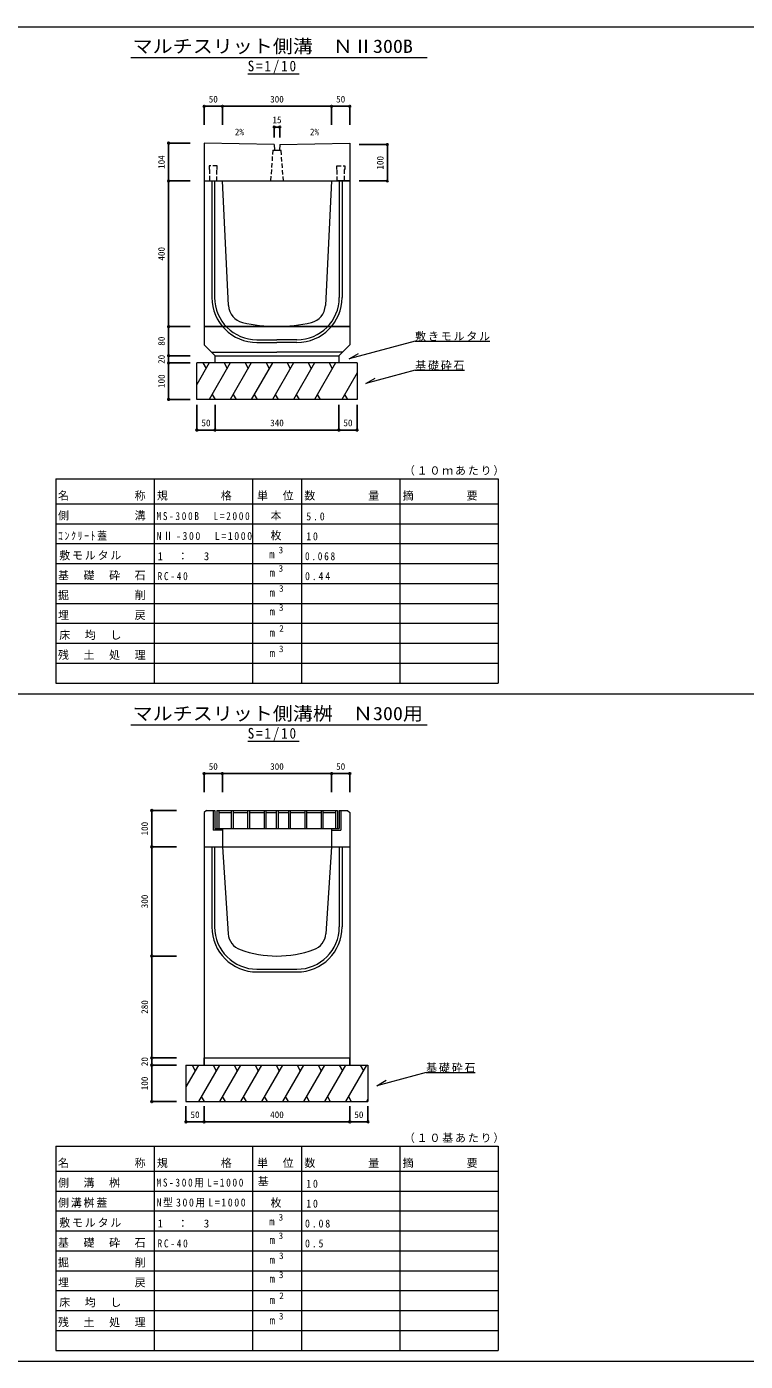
# Model space of a CAD drawing. Units: millimetres at full size, sheet at 1:10. Extents: x -4091 to 3909, y -1823 to 1843.
# Drawn here: x -779 to 1195, y -1823 to 1843 of the extents above; entities that cross this region are included whole.
import ezdxf
from ezdxf.enums import TextEntityAlignment as Align

# ---------------------------------------------------------------- set-up
doc = ezdxf.new("R2010")
doc.units = ezdxf.units.MM
doc.header["$LTSCALE"] = 10
doc.header["$PDMODE"] = 32
doc.header["$PDSIZE"] = 5
doc.linetypes.add('DASHED1', pattern=[1.8, 1.2, -0.6])
doc.layers.add('0-0_通り芯', color=7, linetype='Continuous', lineweight=18)
doc.layers.add('0-1_躯体', color=4, linetype='Continuous')
doc.styles.add('ＭＳ ゴシック', font='')
doc.styles.get('ＭＳ ゴシック').set_extended_font_data('MS Gothic')

msp = doc.modelspace()

# ---------------------------------------------------------------- linework, layer by layer
at = {"layer": '0-0_通り芯', "color": 2}
for p, q in [((-1446.69, 1843.21), (3908.85, 1843.21)), ((-266.15, -310.02), (-266.15, -364.52)), ((-261.65, -310.02), (-261.65, -360.02)), ((-256.28, -310.02), (-256.28, -360.02)), ((-256.28, -310.02), (74.72, -310.02)), ((-251.28, -310.02), (-251.28, -360.02)), ((-251.28, -316.02), (-216.53, -316.02)), ((-216.53, -310.02), (-216.53, -360.02)), ((-211.53, -310.02), (-211.53, -360.02)), ((-211.53, -316.02), (-171.78, -316.02)), ((-171.78, -310.02), (-171.78, -360.02)), ((-166.78, -310.02), (-166.78, -360.02)), ((-166.78, -316.02), (-126.78, -316.02)), ((-126.78, -310.02), (-126.78, -360.02)), ((-121.78, -310.02), (-121.78, -360.02)), ((-121.78, -316.02), (-93.28, -316.02)), ((-93.28, -310.02), (-93.28, -360.02)), ((-88.28, -310.02), (-88.28, -360.02)), ((-88.28, -316.02), (-59.78, -316.02)), ((-59.78, -310.02), (-59.78, -360.02)), ((-54.78, -310.02), (-54.78, -360.02)), ((-54.78, -316.02), (-14.78, -316.02)), ((-14.78, -310.02), (-14.78, -360.02)), ((-9.78, -310.02), (-9.78, -360.02)), ((-9.78, -316.02), (29.97, -316.02)), ((29.97, -310.02), (29.97, -360.02)), ((34.97, -310.02), (34.97, -360.02)), ((34.97, -316.02), (69.72, -316.02)), ((69.72, -310.02), (69.72, -360.02)), ((74.72, -310.02), (74.72, -360.02)), ((79.35, -310.02), (79.35, -360.02)), ((83.85, -310.02), (83.85, -364.52)), ((-241.15, -364.52), (-266.15, -364.52)), ((-261.65, -360.02), (79.35, -360.02)), ((-241.15, -360.02), (-241.15, -366.02)), ((-241.15, -364.52), (-241.15, -410.02)), ((58.85, -360.02), (58.85, -366.02)), ((58.85, -364.52), (83.85, -364.52)), ((58.85, -364.52), (58.85, -410.02)), ((-4091.15, -1823.46), (3908.85, -1823.46))]:
    msp.add_line(p, q, dxfattribs=at)
at = {"layer": '0-0_通り芯'}
for p, q in [((-492.98, 1758.21), (321.01, 1758.21)), ((-171.59, 1713.49), (-30.62, 1713.49)), ((288.62, 979.09), (107.11, 930.46)), ((288.62, 979.09), (493.62, 979.09)), ((-277.1, 919.31), (-311.15, 860.34)), ((-311.15, 819.31), (-311.15, 919.31)), ((128.85, 919.31), (-311.15, 919.31)), ((-294.41, 919.31), (-285.76, 904.33)), ((-219.37, 919.31), (-277.1, 819.31)), ((-261.15, 919.31), (-261.15, 939.31)), ((-236.67, 919.31), (-228.02, 904.33)), ((-161.63, 919.31), (-219.37, 819.31)), ((-178.94, 919.31), (-170.29, 904.33)), ((-103.9, 919.31), (-161.63, 819.31)), ((-121.2, 919.31), (-112.55, 904.33)), ((-46.16, 919.31), (-103.9, 819.31)), ((-63.47, 919.31), (-54.82, 904.33)), ((11.57, 919.31), (-46.16, 819.31)), ((-5.73, 919.31), (2.92, 904.33)), ((69.31, 919.31), (11.57, 819.31)), ((52, 919.31), (60.65, 904.33)), ((78.85, 939.31), (78.85, 919.31)), ((107.11, 930.46), (133.09, 945.46)), ((128.85, 919.31), (128.85, 819.31)), ((128.85, 892.47), (86.61, 819.31)), ((288.62, 899.29), (423.62, 899.29)), ((128.85, 819.31), (-311.15, 819.31)), ((-269.18, 833.03), (-261.26, 819.31)), ((-211.45, 833.03), (-203.53, 819.31)), ((-153.71, 833.03), (-145.79, 819.31)), ((-95.98, 833.03), (-88.06, 819.31)), ((-38.24, 833.03), (-30.32, 819.31)), ((19.49, 833.03), (27.41, 819.31)), ((94.53, 833.03), (102.45, 819.31)), ((-698.65, 600.76), (516.35, 600.76)), ((-698.65, 600.76), (-698.65, 477.64)), ((-428.65, 600.76), (-428.65, 477.64)), ((-158.65, 600.76), (-158.65, 477.64)), ((-23.65, 600.76), (-23.65, 477.64)), ((246.35, 600.76), (246.35, 477.64)), ((516.35, 600.76), (516.35, 477.64)), ((-698.65, 532.36), (516.35, 532.36)), ((-698.65, 477.64), (516.35, 477.64)), ((-698.65, 477.64), (-698.65, 39.88)), ((-428.65, 477.64), (-428.65, 39.88)), ((-158.65, 477.64), (-158.65, 39.88)), ((-23.65, 477.64), (-23.65, 39.88)), ((246.35, 477.64), (246.35, 39.88)), ((516.35, 477.64), (516.35, 39.88)), ((-698.65, 422.92), (516.35, 422.92)), ((-698.65, 368.2), (516.35, 368.2)), ((-698.65, 313.48), (516.35, 313.48)), ((-698.65, 258.76), (516.35, 258.76)), ((-698.65, 204.04), (516.35, 204.04)), ((-698.65, 149.32), (516.35, 149.32)), ((-698.65, 94.6), (516.35, 94.6)), ((-698.65, 39.88), (516.35, 39.88)), ((-613.15, 39.88), (295.85, 39.88)), ((-492.98, -75.12), (321.01, -75.12)), ((-171.59, -119.84), (-30.62, -119.84)), ((-341.15, -1010.02), (158.85, -1010.02)), ((-307.1, -1010.02), (-341.15, -1069)), ((-341.15, -1010.02), (-341.15, -1110.02)), ((-324.41, -1010.02), (-315.76, -1025.01)), ((-249.37, -1010.02), (-307.1, -1110.02)), ((-266.67, -1010.02), (-258.02, -1025.01)), ((-191.63, -1010.02), (-249.37, -1110.02)), ((-208.94, -1010.02), (-200.29, -1025.01)), ((-133.9, -1010.02), (-191.63, -1110.02)), ((-151.2, -1010.02), (-142.55, -1025.01)), ((-76.16, -1010.02), (-133.9, -1110.02)), ((-93.47, -1010.02), (-84.82, -1025.01)), ((-18.43, -1010.02), (-76.16, -1110.02)), ((-35.73, -1010.02), (-27.08, -1025.01)), ((39.31, -1010.02), (-18.43, -1110.02)), ((22, -1010.02), (30.65, -1025.01)), ((97.04, -1010.02), (39.31, -1110.02)), ((79.74, -1010.02), (88.39, -1025.01)), ((154.78, -1010.02), (97.04, -1110.02)), ((137.47, -1010.02), (146.12, -1025.01)), ((158.85, -1010.02), (158.85, -1110.02)), ((318.62, -1030.05), (182.74, -1066.46)), ((182.74, -1066.46), (208.72, -1051.46)), ((318.62, -1030.05), (453.62, -1030.05)), ((-299.18, -1096.3), (-291.26, -1110.02)), ((-241.45, -1096.3), (-233.53, -1110.02)), ((-183.71, -1096.3), (-175.79, -1110.02)), ((-125.98, -1096.3), (-118.06, -1110.02)), ((-68.24, -1096.3), (-60.32, -1110.02)), ((-10.51, -1096.3), (-2.59, -1110.02)), ((47.23, -1096.3), (55.15, -1110.02)), ((104.96, -1096.3), (112.88, -1110.02)), ((-341.15, -1110.02), (158.85, -1110.02)), ((158.85, -1102.97), (154.78, -1110.02)), ((-698.65, -1232.58), (516.35, -1232.58)), ((-698.65, -1232.58), (-698.65, -1355.69)), ((-428.65, -1232.58), (-428.65, -1355.69)), ((-158.65, -1232.58), (-158.65, -1355.69)), ((-23.65, -1232.58), (-23.65, -1355.69)), ((246.35, -1232.58), (246.35, -1355.69)), ((516.35, -1232.58), (516.35, -1355.69)), ((-698.65, -1300.98), (516.35, -1300.98)), ((-698.65, -1355.69), (516.35, -1355.69)), ((-698.65, -1355.69), (-698.65, -1793.45)), ((-428.65, -1355.69), (-428.65, -1793.45)), ((-158.65, -1355.69), (-158.65, -1793.45)), ((-23.65, -1355.69), (-23.65, -1793.45)), ((246.35, -1355.69), (246.35, -1793.45)), ((516.35, -1355.69), (516.35, -1793.45)), ((-698.65, -1410.41), (516.35, -1410.41)), ((-698.65, -1465.13), (516.35, -1465.13)), ((-698.65, -1519.85), (516.35, -1519.85)), ((-698.65, -1574.57), (516.35, -1574.57)), ((-698.65, -1629.29), (516.35, -1629.29)), ((-698.65, -1684.01), (516.35, -1684.01)), ((-698.65, -1738.73), (516.35, -1738.73)), ((-698.65, -1793.45), (516.35, -1793.45)), ((-613.15, -1793.46), (295.85, -1793.46))]:
    msp.add_line(p, q, dxfattribs=at)
at = {"layer": '0-0_通り芯', "color": 3}
for p, q in [((-98.65, 1519.31), (-291.15, 1523.31)), ((-291.15, 1523.31), (-291.15, 1419.31)), ((-98.65, 1519.31), (-97.65, 1504.31)), ((-97.65, 1504.31), (-84.65, 1504.31)), ((-83.65, 1519.31), (-84.65, 1504.31)), ((-83.65, 1519.31), (108.85, 1523.31)), ((108.85, 1523.31), (108.85, 1419.31)), ((-291.15, 1419.31), (-291.15, 969.31)), ((-291.15, 1419.31), (-276.15, 1419.31)), ((-291.15, 1419.31), (-278.04, 1419.31)), ((-291.15, 1419.31), (-276.15, 1419.31)), ((-291.15, 1419.31), (-241.15, 1419.31)), ((-291.15, 1419.31), (108.85, 1419.31)), ((-276.15, 1419.31), (-241.15, 1419.31)), ((-269.95, 1419.31), (-269.95, 1099.31)), ((-262.35, 1419.31), (-262.35, 1099.31)), ((-224.03, 1076.78), (-241.15, 1419.31)), ((58.85, 1419.31), (41.72, 1076.78)), ((58.85, 1419.31), (73.85, 1419.31)), ((58.85, 1419.31), (108.85, 1419.31)), ((108.85, 1419.31), (73.85, 1419.31)), ((80.05, 1419.31), (80.05, 1099.31)), ((87.65, 1419.31), (87.65, 1099.31)), ((93.85, 1419.31), (108.85, 1419.31)), ((93.85, 1419.31), (108.85, 1419.31)), ((95.74, 1419.31), (108.85, 1419.31)), ((108.85, 1419.31), (108.85, 969.31)), ((-291.15, 969.31), (-261.15, 939.31)), ((-146.15, 983.11), (-91.15, 983.11)), ((-146.15, 975.51), (-91.15, 975.51)), ((-36.15, 983.11), (-91.15, 983.11)), ((-36.15, 975.51), (-91.15, 975.51)), ((78.85, 939.31), (108.85, 969.31)), ((-271.15, 949.31), (-91.15, 949.31)), ((-261.15, 939.31), (78.85, 939.31)), ((-261.15, 939.31), (78.85, 939.31)), ((88.85, 949.31), (-91.15, 949.31)), ((-285.15, -310.02), (-291.15, -316.02)), ((-285.15, -310.02), (-261.65, -310.02)), ((79.35, -310.02), (102.85, -310.02)), ((102.85, -310.02), (108.85, -316.02)), ((108.85, -316.02), (108.85, -410.02)), ((-291.15, -410.02), (-291.15, -990.02)), ((-276.15, -410.02), (-256.15, -410.02)), ((-269.95, -410.02), (-269.95, -630.02)), ((-262.35, -410.02), (-262.35, -630.02)), ((-241.15, -410.02), (-225.23, -648.75)), ((58.85, -410.02), (42.94, -648.75)), ((80.05, -410.02), (80.05, -630.02)), ((87.65, -410.02), (87.65, -630.02)), ((108.85, -410.02), (108.85, -990.02)), ((-146.15, -746.22), (-36.15, -746.22)), ((-146.15, -753.82), (-36.15, -753.82)), ((-291.15, -990.02), (108.85, -990.02))]:
    msp.add_line(p, q, dxfattribs=at)
at = {"layer": '0-0_通り芯', "color": 3, "linetype": 'DASHED1'}
for p, q in [((-102.65, 1504.31), (-108.65, 1419.31)), ((-102.65, 1504.31), (-97.65, 1504.31)), ((-84.65, 1504.31), (-79.65, 1504.31)), ((-73.65, 1419.31), (-79.65, 1504.31)), ((-241.15, -364.52), (-241.15, -410.02)), ((58.85, -364.52), (58.85, -410.02))]:
    msp.add_line(p, q, dxfattribs=at)
at = {"layer": '0-0_通り芯', "color": 4}
msp.add_line((-4091.15, 9.88), (3908.85, 9.88), dxfattribs=at)
at = {"layer": '0-0_通り芯', "color": 3, "linetype": 'DASHED1'}
for points in [[(-277.15, 1461.31), (-277.15, 1451.31), (-276.15, 1451.31), (-276.15, 1419.31), (-256.15, 1419.31), (-256.15, 1451.31), (-255.15, 1451.31), (-255.15, 1461.31)], [(94.85, 1461.31), (94.85, 1451.31), (93.85, 1451.31), (93.85, 1419.31), (73.85, 1419.31), (73.85, 1451.31), (72.85, 1451.31), (72.85, 1461.31)]]:
    msp.add_lwpolyline(points, close=True, dxfattribs=at)
at = {"layer": '0-0_通り芯'}
msp.add_lwpolyline([(288.62, 899.29), (152.74, 862.88), (178.72, 877.88)], dxfattribs=at)
at = {"layer": '0-0_通り芯', "color": 3}
msp.add_lwpolyline([(-291.15, -316.02), (-291.15, -410.02), (108.85, -410.02)], dxfattribs=at)
for centre, radius, start, end in [((-146.15, 1099.31), 123.8, 180, 270), ((-146.15, 1099.31), 116.2, 180, 270), ((-174.09, 1079.27), 50, 182.86, 256.29), ((-36.15, 1099.31), 123.8, 270, 0), ((-36.15, 1099.31), 116.2, 270, 0), ((-8.22, 1079.27), 50, 283.71, 357.14), ((-91.15, 1419.31), 400, 256.29, 283.71), ((-146.15, -630.02), 123.8, 180, 270), ((-146.15, -630.02), 116.2, 180, 270), ((-175.34, -645.42), 50, 183.81, 250.32), ((-36.15, -630.02), 116.2, 270, 0), ((-36.15, -630.02), 123.8, 270, 0), ((-6.95, -645.42), 50, 289.68, 356.19), ((-91.15, -410.02), 300, 250.32, 289.68)]:
    msp.add_arc(centre, radius, start, end, dxfattribs=at)
at = {"layer": '0-1_躯体', "color": 7}
for p, q in [((-291.15, 1624.41), (-241.15, 1624.41)), ((-241.15, 1624.41), (58.85, 1624.41)), ((58.85, 1624.41), (108.85, 1624.41)), ((-98.65, 1567.54), (-83.65, 1567.54)), ((-388.79, 1419.31), (-388.79, 1523.31)), ((212.02, 1419.31), (212.02, 1519.31)), ((-388.79, 1019.31), (-388.79, 1419.31)), ((-388.79, 939.31), (-388.79, 1019.31)), ((-388.79, 919.31), (-388.79, 939.31)), ((-388.79, 819.31), (-388.79, 919.31)), ((-311.15, 735.03), (-261.15, 735.03)), ((-261.15, 735.03), (78.85, 735.03)), ((78.85, 735.03), (128.85, 735.03)), ((-291.15, -208.93), (-241.15, -208.93)), ((-241.15, -208.93), (58.85, -208.93)), ((58.85, -208.93), (108.85, -208.93)), ((-435.05, -310.02), (-435.05, -410.02)), ((-435.05, -410.02), (-435.05, -710.02)), ((-435.05, -710.02), (-435.05, -990.02)), ((-435.05, -990.02), (-435.05, -1010.02)), ((-435.05, -1010.02), (-435.05, -1110.02)), ((-291.15, -990.02), (-291.15, -1010.02)), ((108.85, -990.02), (108.85, -1010.02)), ((-341.15, -1165.58), (-291.15, -1165.58)), ((-291.15, -1165.58), (108.85, -1165.58)), ((108.85, -1165.58), (158.85, -1165.58))]:
    msp.add_line(p, q, dxfattribs=at)
at = {"layer": '0-1_躯体'}
for p, q in [((-291.15, 1624.41), (-291.15, 1573.43)), ((-241.15, 1624.41), (-241.15, 1573.43)), ((58.85, 1624.41), (58.85, 1573.43)), ((108.85, 1624.41), (108.85, 1573.43)), ((-98.65, 1567.54), (-98.65, 1538.8)), ((-83.65, 1567.54), (-83.65, 1538.8)), ((-388.79, 1523.31), (-329.89, 1523.31)), ((212.02, 1519.31), (134.19, 1519.31)), ((-388.79, 1419.31), (-329.89, 1419.31)), ((-388.79, 1419.31), (-329.89, 1419.31)), ((212.02, 1419.31), (134.19, 1419.31)), ((-388.79, 1019.31), (-329.89, 1019.31)), ((-388.79, 939.31), (-329.89, 939.31)), ((-388.79, 939.31), (-329.89, 939.31)), ((-388.79, 939.31), (-329.89, 939.31)), ((-388.79, 919.31), (-329.89, 919.31)), ((-388.79, 819.31), (-329.89, 819.31)), ((-311.15, 735.03), (-311.15, 804.26)), ((-261.15, 735.03), (-261.15, 804.26)), ((78.85, 735.03), (78.85, 804.26)), ((128.85, 735.03), (128.85, 804.26)), ((-291.15, -208.93), (-291.15, -259.91)), ((-241.15, -208.93), (-241.15, -259.91)), ((58.85, -208.93), (58.85, -259.91)), ((108.85, -208.93), (108.85, -259.91)), ((-435.05, -310.02), (-367.06, -310.02)), ((-435.05, -410.02), (-367.06, -410.02)), ((-435.05, -710.02), (-367.06, -710.02)), ((-435.05, -990.02), (-367.06, -990.02)), ((-435.05, -1010.02), (-367.06, -1010.02)), ((-435.05, -1110.02), (-367.06, -1110.02)), ((-341.15, -1165.58), (-341.15, -1122.23)), ((-291.15, -1165.58), (-291.15, -1122.23)), ((108.85, -1165.58), (108.85, -1122.23)), ((158.85, -1165.58), (158.85, -1122.23))]:
    msp.add_line(p, q, dxfattribs=at)
at = {"layer": '0-1_躯体', "color": 2}
msp.add_line((-291.15, 1019.31), (108.85, 1019.31), dxfattribs=at)
at = {"layer": '0-1_躯体'}
for p in [(-291.15, 1624.41), (-241.15, 1624.41), (58.85, 1624.41), (108.85, 1624.41), (-98.65, 1567.54), (-83.65, 1567.54), (-388.79, 1523.31), (212.02, 1519.31), (-388.79, 1419.31), (-388.79, 1419.31), (212.02, 1419.31), (-388.79, 1019.31), (-388.79, 939.31), (-388.79, 919.31), (-388.79, 819.31), (-311.15, 735.03), (-261.15, 735.03), (78.85, 735.03), (128.85, 735.03), (-291.15, -208.93), (-241.15, -208.93), (58.85, -208.93), (108.85, -208.93), (-435.05, -310.02), (-435.05, -410.02), (-435.05, -710.02), (-435.05, -990.02), (-435.05, -1010.02), (-435.05, -1110.02), (-341.15, -1165.58), (-291.15, -1165.58), (108.85, -1165.58), (158.85, -1165.58)]:
    msp.add_point(p, dxfattribs=at)

# ---------------------------------------------------------------- texts
at = {"layer": '0-0_通り芯', "color": 3, "style": 'ＭＳ ゴシック', "width": 1.1}
for s, p in [('マルチスリット側溝\u3000ＮⅡ300B', (-487.58, 1760.24)), ('マルチスリット側溝桝\u3000Ｎ300用', (-487.58, -73.1))]:
    msp.add_text(s, height=36.66, dxfattribs=at).set_placement(p, align=Align.BOTTOM_LEFT)
at = {"layer": '0-0_通り芯', "color": 4, "style": 'ＭＳ ゴシック'}
for s, p in [('3', (-86.63, 390.82)), ('3', (-86.63, 340.2)), ('3', (-85.46, 285.14)), ('3', (-85.73, 232.88)), ('2', (-84.83, 175.36)), ('3', (-85.73, 119.27)), ('3', (-86.63, -1442.51)), ('3', (-86.63, -1493.13)), ('3', (-85.46, -1548.19)), ('3', (-85.73, -1600.45)), ('2', (-84.83, -1657.97)), ('3', (-85.73, -1714.06))]:
    msp.add_text(s, height=18.33, dxfattribs=at).set_placement(p, align=Align.BOTTOM_LEFT)
at = {"layer": '0-0_通り芯', "style": 'ＭＳ ゴシック'}
for s, p in [('m', (-112.73, 376.45)), ('m', (-111.83, 325.84)), ('m', (-111.83, 271.12)), ('m', (-111.83, 219.13)), ('m', (-111.74, 160.99)), ('m', (-111.56, 104.91)), ('基', (-143.9, -1346.75)), ('m', (-112.73, -1456.88)), ('m', (-111.83, -1507.49)), ('m', (-111.83, -1562.21)), ('m', (-111.83, -1614.2)), ('m', (-111.74, -1672.34)), ('m', (-111.56, -1728.43))]:
    msp.add_text(s, height=21.99, dxfattribs=at).set_placement(p, align=Align.BOTTOM_LEFT)
at = {"layer": '0-0_通り芯', "attachment_point": 7, "style": 'ＭＳ ゴシック'}
for s, insert, char_height in [('\\T1.28;\\W0.9;S=1/10', (-171.59, 1713.49), 29.33), ('\\T1.17;敷きモルタル', (288.62, 979.09), 21.99), ('\\T1.17;基礎砕石', (288.62, 899.29), 21.99), ('\\T1.17;（１０ｍあたり）', (257.6, 609.7), 21.99), ('\\T1.17;名\u3000\u3000\u3000\u3000\u3000称', (-692.65, 541.3), 21.99), ('\\T1.17;規\u3000\u3000\u3000\u3000格', (-420.9, 541.3), 21.99), ('\\T1.17;単\u3000位', (-145.65, 541.3), 21.99), ('\\T1.17;数\u3000\u3000\u3000\u3000量', (-15.9, 541.3), 21.99), ('\\T1.17;摘\u3000\u3000\u3000\u3000要', (254.1, 541.3), 21.99), ('\\T1.17;側\u3000\u3000\u3000\u3000\u3000溝', (-692.65, 486.58), 21.99), ('\\T1.17;\u3000本', (-143.9, 486.58), 21.99), ('\\T1.36;\\W0.85;MS-300B\u3000L=2000', (-421.9, 487.37), 21.99), ('\\T1.38;\\W0.9;5.0', (-10.65, 486.58), 21.99), ('\\T1.33;\\W0.9;ｺﾝｸﾘｰﾄ蓋', (-692.65, 431.86), 21.99), ('\\T1.32;\\W0.9;NⅡ-300\u3000L=1000', (-421.9, 432.65), 21.99), ('\\T1.17;\u3000枚', (-143.9, 431.86), 21.99), ('\\T1.36;\\W0.9;10', (-10.65, 431.86), 21.99), ('\\T1.17;敷モルタル', (-689.15, 377.14), 21.99), ('\\T1.21;1\u3000：\u30003', (-419.15, 377.14), 21.99), ('\\T1.38;\\W0.85;0.068', (-14.15, 377.14), 21.99), ('\\T1.17;基\u3000礎\u3000砕\u3000石', (-692.65, 322.42), 21.99), ('\\T1.38;\\W0.85;RC-40', (-419.15, 322.42), 21.99), ('\\T1.38;\\W0.9;0.44', (-14.15, 322.42), 21.99), ('\\T1.17;掘\u3000\u3000\u3000\u3000\u3000削', (-692.65, 267.7), 21.99), ('\\T1.17;埋\u3000\u3000\u3000\u3000\u3000戻', (-692.65, 212.98), 21.99), ('\\T1.17;床\u3000均\u3000し', (-689.15, 158.26), 21.99), ('\\T1.17;残\u3000土\u3000処\u3000理', (-692.65, 103.54), 21.99), ('\\T1.28;\\W0.9;S=1/10', (-171.59, -119.84), 29.33), ('\\T1.17;基礎砕石', (318.62, -1030.05), 21.99), ('\\T1.17;（１０基あたり）', (257.6, -1223.64), 21.99), ('\\T1.17;名\u3000\u3000\u3000\u3000\u3000称', (-692.65, -1292.04), 21.99), ('\\T1.17;規\u3000\u3000\u3000\u3000格', (-420.9, -1292.04), 21.99), ('\\T1.17;単\u3000位', (-145.65, -1292.04), 21.99), ('\\T1.17;数\u3000\u3000\u3000\u3000量', (-15.9, -1292.04), 21.99), ('\\T1.17;摘\u3000\u3000\u3000\u3000要', (254.1, -1292.04), 21.99), ('\\T1.17;側\u3000溝\u3000桝', (-692.65, -1346.75), 21.99), ('\\T1.36;\\W0.85;MS-300用L=1000', (-421.9, -1345.96), 21.99), ('\\T1.36;\\W0.9;10', (-10.65, -1346.75), 21.99), ('\\T1.17;側溝桝蓋', (-692.65, -1401.47), 21.99), ('\\T1.32;\\W0.9;N型300用L=1000', (-421.9, -1400.68), 21.99), ('\\T1.17;\u3000枚', (-143.9, -1401.47), 21.99), ('\\T1.36;\\W0.9;10', (-10.65, -1401.47), 21.99), ('\\T1.17;敷モルタル', (-689.15, -1456.19), 21.99), ('\\T1.21;1\u3000：\u30003', (-419.15, -1456.19), 21.99), ('\\T1.38;\\W0.9;0.08', (-14.15, -1456.19), 21.99), ('\\T1.17;基\u3000礎\u3000砕\u3000石', (-692.65, -1510.91), 21.99), ('\\T1.38;\\W0.85;RC-40', (-419.15, -1510.91), 21.99), ('\\T1.38;\\W0.9;0.5', (-14.15, -1510.91), 21.99), ('\\T1.17;掘\u3000\u3000\u3000\u3000\u3000削', (-692.65, -1565.63), 21.99), ('\\T1.17;埋\u3000\u3000\u3000\u3000\u3000戻', (-692.65, -1620.35), 21.99), ('\\T1.17;床\u3000均\u3000し', (-689.15, -1675.07), 21.99), ('\\T1.17;残\u3000土\u3000処\u3000理', (-692.65, -1729.79), 21.99)]:
    msp.add_mtext(s, dxfattribs=dict(at, insert=insert, char_height=char_height))
at = {"layer": '0-1_躯体', "style": 'ＭＳ ゴシック'}
for s, p in [('50', (-278.65, 1629.41)), ('300', (-109.9, 1629.41)), ('50', (71.35, 1629.41)), ('15', (-103.65, 1572.54)), ('2%', (-206.81, 1539.45)), ('2%', (-0.49, 1539.45)), ('50', (-298.65, 740.03)), ('340', (-109.9, 740.03)), ('50', (91.35, 740.03)), ('50', (-278.65, -203.93)), ('300', (-109.9, -203.93)), ('50', (71.35, -203.93)), ('50', (-328.65, -1160.58)), ('400', (-109.9, -1160.58)), ('50', (121.35, -1160.58))]:
    msp.add_text(s, height=18.33, dxfattribs=at).set_placement(p, align=Align.BOTTOM_LEFT)
for s, p in [('104', (-393.79, 1452.56)), ('100', (207.02, 1450.56)), ('400', (-393.79, 1200.56)), ('80', (-393.79, 966.81)), ('20', (-393.79, 916.81)), ('100', (-393.79, 850.56)), ('100', (-440.05, -378.77)), ('300', (-440.05, -578.77)), ('280', (-440.05, -868.77)), ('20', (-440.05, -1012.52)), ('100', (-440.05, -1078.77))]:
    msp.add_text(s, height=18.33, rotation=90, dxfattribs=at).set_placement(p, align=Align.BOTTOM_LEFT)

doc.saveas('drawing.dxf')
